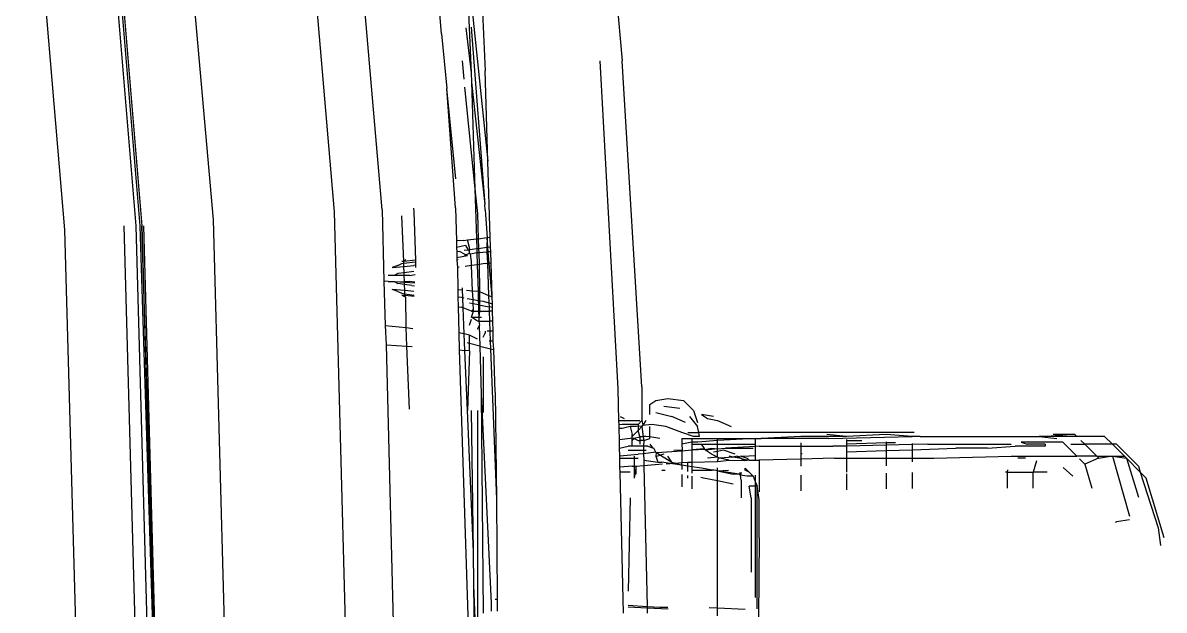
# Model space of a CAD drawing. Header units: millimetres. Extents: x -41292 to 298682, y -22072 to 33155.
# Drawn here: x 26614.8 to 26672.3, y 4409.5 to 4439 of the extents above; entities that cross this region are included whole.
import ezdxf

# ---------------------------------------------------------------- set-up
doc = ezdxf.new("R2010")
doc.units = ezdxf.units.MM

# ---------------------------------------------------------------- blocks, each defined once
blk = doc.blocks.new('AHSISHEUD')
for p, q in [((27263.214, 22086.553), (27261.827, 22103.593)), ((27257.827, 22077.593), (27255.627, 22103.193)), ((27260.227, 22077.693), (27258.027, 22103.393)), ((27245.727, 22101.893), (27247.827, 22076.893)), ((27245.927, 22101.893), (27248.027, 22076.893)), ((27246.027, 22101.893), (27248.127, 22076.893)), ((27251.727, 22077.193), (27249.527, 22102.393)), ((27242.127, 22101.393), (27244.227, 22076.693)), ((27271.02, 22099.993), (27272.32, 22085.193)), ((27265.102, 22091.416), (27265.42, 22084.693)), ((27264.421, 22090.878), (27264.72, 22084.593)), ((27264.72, 22088.213), (27265.56, 22080.154)), ((27263.214, 22086.553), (27263.49, 22083.812)), ((27264.44, 22086.858), (27264.72, 22084.593)), ((27264.72, 22086.887), (27265.397, 22077.972)), ((27264.253, 22085.204), (27264.346, 22084.277)), ((27272.12, 22068.693), (27271.22, 22085.193)), ((27273.32, 22068.793), (27272.32, 22085.193)), ((27265.56, 22080.154), (27265.42, 22084.693)), ((27264.72, 22084.593), (27264.735, 22084.124)), ((27264.735, 22084.124), (27264.9, 22078.758)), ((27264.735, 22084.124), (27265.397, 22077.972)), ((27263.95, 22079.249), (27263.49, 22083.812)), ((27263.927, 22077.793), (27263.49, 22083.812)), ((27264.386, 22083.876), (27264.9, 22078.758)), ((27265.679, 22076.321), (27265.56, 22080.154)), ((27264.9, 22078.758), (27265.027, 22077.493)), ((27264.9, 22078.758), (27264.978, 22076.23)), ((27261.811, 22077.781), (27261.827, 22077.593)), ((27263.927, 22077.793), (27263.972, 22076.131)), ((27265.427, 22077.693), (27265.397, 22077.972)), ((27252.427, 22051.493), (27251.727, 22077.193)), ((27258.527, 22051.493), (27257.827, 22077.593)), ((27260.227, 22077.693), (27260.323, 22074.105)), ((27261.316, 22075.101), (27261.227, 22077.393)), ((27261.827, 22077.593), (27261.917, 22075.155)), ((27265.027, 22077.493), (27265.071, 22076.242)), ((27265.427, 22077.693), (27265.436, 22077.458)), ((27265.436, 22077.458), (27265.524, 22076.301)), ((27244.227, 22076.693), (27244.927, 22051.493)), ((27247.927, 22051.493), (27247.227, 22076.893)), ((27247.827, 22076.893), (27248.527, 22051.493)), ((27248.027, 22076.893), (27248.827, 22051.493)), ((27248.127, 22076.893), (27248.827, 22051.493)), ((27248.927, 22051.493), (27248.127, 22076.893)), ((27248.927, 22051.493), (27248.227, 22076.893)), ((27264.337, 22076.146), (27263.972, 22076.131)), ((27263.972, 22076.131), (27263.98, 22075.803)), ((27264.337, 22076.146), (27264.527, 22076.193)), ((27264.527, 22076.193), (27264.978, 22076.23)), ((27264.627, 22075.793), (27264.527, 22076.193)), ((27264.978, 22076.23), (27265.071, 22076.242)), ((27264.978, 22076.23), (27264.993, 22075.745)), ((27265.071, 22076.242), (27265.524, 22076.301)), ((27265.071, 22076.242), (27265.087, 22075.757)), ((27265.524, 22076.301), (27265.499, 22075.811)), ((27265.524, 22076.301), (27265.679, 22076.321)), ((27265.561, 22075.819), (27265.524, 22076.301)), ((27265.694, 22075.836), (27265.679, 22076.321)), ((27264.427, 22075.893), (27263.98, 22075.803)), ((27263.98, 22075.803), (27263.986, 22075.576)), ((27264.127, 22075.593), (27263.986, 22075.576)), ((27263.986, 22075.576), (27263.991, 22075.41)), ((27264.029, 22075.415), (27263.991, 22075.41)), ((27263.991, 22075.41), (27263.992, 22075.376)), ((27264.378, 22075.46), (27264.127, 22075.593)), ((27264.366, 22075.663), (27264.563, 22075.689)), ((27264.447, 22075.433), (27264.378, 22075.46)), ((27264.38, 22075.424), (27264.447, 22075.433)), ((27264.427, 22075.893), (27264.563, 22075.689)), ((27264.627, 22075.493), (27264.447, 22075.433)), ((27264.527, 22075.393), (27264.447, 22075.433)), ((27264.563, 22075.689), (27264.641, 22075.699)), ((27264.563, 22075.689), (27264.627, 22075.593)), ((27264.641, 22075.699), (27264.627, 22075.793)), ((27264.627, 22075.593), (27264.641, 22075.699)), ((27264.627, 22075.493), (27264.627, 22075.593)), ((27264.675, 22075.461), (27264.627, 22075.493)), ((27264.641, 22075.699), (27264.993, 22075.745)), ((27265, 22075.527), (27264.675, 22075.461)), ((27264.727, 22075.093), (27264.675, 22075.461)), ((27264.993, 22075.745), (27265.087, 22075.757)), ((27264.993, 22075.745), (27265, 22075.527)), ((27265.095, 22075.535), (27265, 22075.527)), ((27265, 22075.527), (27265.018, 22074.934)), ((27265.087, 22075.757), (27265.499, 22075.811)), ((27265.087, 22075.757), (27265.095, 22075.535)), ((27265.508, 22075.573), (27265.095, 22075.535)), ((27265.095, 22075.535), (27265.115, 22074.948)), ((27265.499, 22075.811), (27265.561, 22075.819)), ((27265.499, 22075.811), (27265.508, 22075.573)), ((27265.579, 22075.579), (27265.508, 22075.573)), ((27265.508, 22075.573), (27265.53, 22075.004)), ((27265.561, 22075.819), (27265.694, 22075.836)), ((27265.579, 22075.579), (27265.561, 22075.819)), ((27265.701, 22075.59), (27265.579, 22075.579)), ((27265.622, 22075.014), (27265.579, 22075.579)), ((27265.701, 22075.59), (27265.694, 22075.836)), ((27265.719, 22075.025), (27265.701, 22075.59)), ((27261.027, 22074.893), (27260.727, 22074.793)), ((27260.727, 22074.793), (27261.326, 22074.847)), ((27261.027, 22074.893), (27261.227, 22074.993)), ((27261.316, 22075.101), (27261.227, 22075.093)), ((27261.227, 22074.993), (27261.319, 22075.004)), ((27261.427, 22075.193), (27261.316, 22075.101)), ((27261.917, 22075.155), (27261.316, 22075.101)), ((27261.319, 22075.004), (27261.316, 22075.101)), ((27261.319, 22075.004), (27261.914, 22075.078)), ((27261.326, 22074.847), (27261.319, 22075.004)), ((27261.326, 22074.847), (27261.827, 22074.893)), ((27261.338, 22074.531), (27261.326, 22074.847)), ((27261.906, 22074.903), (27261.827, 22074.893)), ((27261.906, 22074.903), (27261.902, 22074.801)), ((27261.914, 22075.078), (27261.906, 22074.903)), ((27261.917, 22075.155), (27261.914, 22075.078)), ((27263.992, 22075.376), (27264.034, 22075.381)), ((27263.992, 22075.376), (27263.994, 22075.304)), ((27263.994, 22075.304), (27264.527, 22075.393)), ((27263.994, 22075.304), (27263.997, 22075.164)), ((27264.064, 22075.172), (27263.997, 22075.164)), ((27263.997, 22075.164), (27264.027, 22074.793)), ((27264.736, 22074.894), (27264.415, 22074.848)), ((27264.736, 22074.894), (27264.727, 22075.093)), ((27265.018, 22074.934), (27264.736, 22074.894)), ((27264.788, 22073.623), (27264.736, 22074.894)), ((27265.115, 22074.948), (27265.018, 22074.934)), ((27265.018, 22074.934), (27265.059, 22073.599)), ((27265.427, 22074.993), (27265.115, 22074.948)), ((27265.115, 22074.948), (27265.127, 22073.593)), ((27265.427, 22074.993), (27265.53, 22075.004)), ((27265.53, 22075.004), (27265.622, 22075.014)), ((27265.53, 22075.004), (27265.592, 22073.378)), ((27265.622, 22075.014), (27265.719, 22075.025)), ((27265.772, 22073.295), (27265.622, 22075.014)), ((27265.772, 22073.295), (27265.719, 22075.025)), ((27260.827, 22074.393), (27260.527, 22074.393)), ((27261.027, 22074.493), (27260.827, 22074.393)), ((27261.343, 22074.393), (27260.827, 22074.393)), ((27261.338, 22074.531), (27261.027, 22074.493)), ((27261.827, 22074.593), (27261.338, 22074.531)), ((27261.343, 22074.393), (27261.338, 22074.531)), ((27261.627, 22074.393), (27261.343, 22074.393)), ((27261.355, 22074.093), (27261.343, 22074.393)), ((27261.627, 22074.393), (27261.887, 22074.436)), ((27264.118, 22074.806), (27264.027, 22074.793)), ((27264.027, 22074.793), (27264.036, 22073.692)), ((27260.527, 22074.093), (27260.323, 22074.105)), ((27260.323, 22074.105), (27260.383, 22071.876)), ((27260.527, 22074.093), (27260.827, 22074.093)), ((27261.027, 22073.593), (27260.727, 22073.693)), ((27261.372, 22073.634), (27260.727, 22073.693)), ((27260.827, 22074.093), (27260.87, 22074.071)), ((27260.87, 22074.071), (27261.355, 22074.093)), ((27260.87, 22074.071), (27261.027, 22073.993)), ((27261.357, 22074.041), (27260.87, 22074.071)), ((27261.36, 22073.945), (27261.027, 22073.993)), ((27261.355, 22074.093), (27261.627, 22074.093)), ((27261.357, 22074.041), (27261.355, 22074.093)), ((27261.869, 22074.009), (27261.357, 22074.041)), ((27261.36, 22073.945), (27261.357, 22074.041)), ((27261.727, 22073.893), (27261.36, 22073.945)), ((27261.372, 22073.634), (27261.36, 22073.945)), ((27261.871, 22074.052), (27261.627, 22074.093)), ((27261.727, 22073.893), (27261.863, 22073.872)), ((27264.036, 22073.692), (27264.285, 22073.669)), ((27264.036, 22073.692), (27264.046, 22073.315)), ((27264.285, 22073.669), (27264.27, 22073.771)), ((27261.027, 22073.593), (27261.227, 22073.493)), ((27261.227, 22073.493), (27261.379, 22073.471)), ((27261.382, 22073.379), (27261.227, 22073.393)), ((27261.227, 22073.393), (27261.385, 22073.314)), ((27261.827, 22073.593), (27261.372, 22073.634)), ((27261.379, 22073.471), (27261.372, 22073.634)), ((27261.379, 22073.471), (27261.844, 22073.405)), ((27261.382, 22073.379), (27261.379, 22073.471)), ((27261.841, 22073.337), (27261.382, 22073.379)), ((27261.385, 22073.314), (27261.382, 22073.379)), ((27261.385, 22073.314), (27261.427, 22073.293)), ((27261.445, 22071.765), (27261.427, 22073.293)), ((27264.046, 22073.315), (27264.227, 22073.293)), ((27264.046, 22073.315), (27264.06, 22072.819)), ((27264.227, 22073.293), (27264.289, 22073.281)), ((27264.289, 22073.281), (27264.285, 22073.669)), ((27264.289, 22073.281), (27264.344, 22073.271)), ((27264.309, 22072.76), (27264.289, 22073.281)), ((27264.486, 22073.651), (27264.788, 22073.623)), ((27264.51, 22073.241), (27264.807, 22073.187)), ((27264.788, 22073.623), (27265.059, 22073.599)), ((27264.807, 22073.187), (27264.788, 22073.623)), ((27264.807, 22073.187), (27265.074, 22073.139)), ((27264.816, 22072.958), (27264.807, 22073.187)), ((27265.059, 22073.599), (27265.127, 22073.593)), ((27265.059, 22073.599), (27265.074, 22073.139)), ((27265.074, 22073.139), (27265.081, 22072.91)), ((27265.074, 22073.139), (27265.327, 22073.093)), ((27265.127, 22073.593), (27265.127, 22072.593)), ((27265.127, 22073.593), (27265.592, 22073.378)), ((27265.772, 22073.295), (27265.592, 22073.378)), ((27265.592, 22073.378), (27265.606, 22073.017)), ((27265.782, 22072.969), (27265.772, 22073.295)), ((27264.06, 22072.819), (27264.227, 22072.793)), ((27264.06, 22072.819), (27264.094, 22071.511)), ((27264.309, 22072.76), (27264.227, 22072.793)), ((27264.727, 22072.593), (27264.309, 22072.76)), ((27264.36, 22071.452), (27264.309, 22072.76)), ((27264.816, 22072.958), (27264.627, 22072.993)), ((27264.827, 22072.693), (27264.727, 22072.593)), ((27264.727, 22072.593), (27264.827, 22072.593)), ((27264.727, 22072.293), (27264.827, 22072.593)), ((27264.827, 22072.693), (27264.816, 22072.958)), ((27265.081, 22072.91), (27264.816, 22072.958)), ((27264.827, 22072.593), (27264.827, 22072.693)), ((27264.827, 22072.593), (27265.091, 22072.593)), ((27265.081, 22072.91), (27265.091, 22072.593)), ((27265.081, 22072.91), (27265.614, 22072.813)), ((27265.091, 22072.593), (27265.127, 22072.593)), ((27265.091, 22072.593), (27265.1, 22072.293)), ((27265.127, 22072.593), (27265.1, 22072.293)), ((27265.127, 22072.593), (27265.622, 22072.593)), ((27265.327, 22073.093), (27265.606, 22073.017)), ((27265.606, 22073.017), (27265.782, 22072.969)), ((27265.606, 22073.017), (27265.614, 22072.813)), ((27265.727, 22072.793), (27265.614, 22072.813)), ((27265.614, 22072.813), (27265.622, 22072.593)), ((27265.622, 22072.593), (27265.641, 22072.093)), ((27265.794, 22072.593), (27265.622, 22072.593)), ((27265.788, 22072.778), (27265.727, 22072.793)), ((27265.785, 22072.862), (27265.782, 22072.969)), ((27265.788, 22072.778), (27265.785, 22072.862)), ((27265.794, 22072.593), (27265.788, 22072.778)), ((27265.809, 22072.093), (27265.794, 22072.593)), ((27264.627, 22071.893), (27264.727, 22072.193)), ((27265.027, 22072.093), (27264.727, 22072.293)), ((27264.727, 22072.293), (27265.1, 22072.293)), ((27265.106, 22072.093), (27265.027, 22072.093)), ((27265.1, 22072.293), (27265.227, 22072.293)), ((27265.1, 22072.293), (27265.106, 22072.093)), ((27265.106, 22072.093), (27265.127, 22071.893)), ((27265.106, 22072.093), (27265.641, 22072.093)), ((27265.809, 22072.093), (27265.641, 22072.093)), ((27265.641, 22072.093), (27265.66, 22071.593)), ((27265.824, 22071.593), (27265.809, 22072.093)), ((27260.383, 22071.876), (27261.445, 22071.765)), ((27260.383, 22071.876), (27260.427, 22070.893)), ((27261.445, 22071.765), (27261.774, 22071.73)), ((27261.481, 22070.834), (27261.445, 22071.765)), ((27264.36, 22071.452), (27264.094, 22071.511)), ((27264.094, 22071.511), (27264.117, 22070.649)), ((27264.627, 22071.393), (27264.36, 22071.452)), ((27264.392, 22070.619), (27264.36, 22071.452)), ((27265.027, 22071.193), (27264.627, 22071.393)), ((27264.627, 22070.968), (27264.627, 22071.393)), ((27265.027, 22071.693), (27265.113, 22071.864)), ((27265.113, 22071.864), (27265.127, 22071.893)), ((27265.113, 22071.864), (27265.145, 22070.838)), ((27265.327, 22071.293), (27265.427, 22071.493)), ((27265.427, 22071.593), (27265.427, 22071.493)), ((27265.66, 22071.593), (27265.527, 22071.593)), ((27265.66, 22071.593), (27265.679, 22071.093)), ((27265.824, 22071.593), (27265.66, 22071.593)), ((27265.827, 22071.093), (27265.824, 22071.593)), ((27260.427, 22070.893), (27261.481, 22070.834)), ((27260.427, 22070.893), (27260.927, 22051.493)), ((27261.481, 22070.834), (27261.736, 22070.82)), ((27261.603, 22067.655), (27261.481, 22070.834)), ((27264.627, 22070.968), (27264.527, 22070.993)), ((27264.627, 22070.593), (27264.627, 22070.968)), ((27265.145, 22070.838), (27264.627, 22070.968)), ((27265.145, 22070.838), (27265.22, 22068.393)), ((27265.145, 22070.838), (27265.694, 22070.701)), ((27265.679, 22071.093), (27265.627, 22071.093)), ((27265.679, 22071.093), (27265.694, 22070.701)), ((27265.827, 22071.093), (27265.679, 22071.093)), ((27265.853, 22070.661), (27265.827, 22071.093)), ((27264.117, 22070.649), (27264.727, 22051.493)), ((27264.117, 22070.649), (27264.392, 22070.619)), ((27264.627, 22070.593), (27264.392, 22070.619)), ((27264.527, 22067.593), (27264.392, 22070.619)), ((27264.627, 22070.593), (27264.527, 22067.593)), ((27265.327, 22070.293), (27265.327, 22067.493)), ((27265.694, 22070.701), (27265.853, 22070.661)), ((27265.694, 22070.701), (27265.983, 22063.124)), ((27265.92, 22068.493), (27265.853, 22070.661)), ((27272.157, 22067.093), (27272.12, 22068.693)), ((27273.32, 22068.793), (27273.32, 22067.093)), ((27265.22, 22068.393), (27265.327, 22057.393)), ((27265.22, 22068.393), (27265.727, 22057.893)), ((27265.92, 22068.493), (27265.983, 22063.124)), ((27273.72, 22067.893), (27274.02, 22068.093)), ((27274.02, 22068.093), (27274.62, 22068.193)), ((27274.62, 22068.193), (27275.42, 22068.093)), ((27275.42, 22068.093), (27275.92, 22067.593)), ((27264.827, 22060.493), (27264.527, 22067.593)), ((27264.827, 22060.493), (27264.727, 22067.593)), ((27265.027, 22067.593), (27265.027, 22054.093)), ((27273.72, 22067.393), (27273.72, 22067.893)), ((27274.02, 22067.493), (27274.82, 22067.293)), ((27275.22, 22067.693), (27274.42, 22067.793)), ((27275.92, 22067.593), (27276.12, 22066.993)), ((27276.92, 22067.293), (27276.32, 22067.393)), ((27276.32, 22067.393), (27276.62, 22067.193)), ((27272.163, 22066.866), (27272.157, 22067.093)), ((27272.157, 22067.093), (27273.22, 22067.093)), ((27272.32, 22066.893), (27272.163, 22066.866)), ((27272.167, 22066.693), (27272.163, 22066.866)), ((27272.22, 22067.293), (27272.42, 22067.193)), ((27273.12, 22066.893), (27272.32, 22066.893)), ((27272.72, 22066.793), (27272.32, 22066.693)), ((27273.02, 22066.793), (27272.72, 22066.793)), ((27272.72, 22066.793), (27272.82, 22066.393)), ((27273.12, 22066.805), (27273.02, 22066.793)), ((27273.12, 22066.893), (27273.32, 22067.093)), ((27273.12, 22066.893), (27273.12, 22066.805)), ((27273.12, 22066.805), (27273.12, 22066.593)), ((27273.32, 22066.793), (27273.12, 22066.805)), ((27273.32, 22066.793), (27273.12, 22066.593)), ((27273.32, 22067.093), (27273.365, 22066.86)), ((27273.347, 22066.834), (27273.32, 22066.793)), ((27273.32, 22066.793), (27273.378, 22066.275)), ((27273.82, 22066.893), (27273.347, 22066.834)), ((27273.365, 22066.86), (27273.347, 22066.834)), ((27273.52, 22067.093), (27273.365, 22066.86)), ((27273.72, 22066.264), (27273.72, 22066.793)), ((27274.52, 22066.793), (27273.82, 22066.893)), ((27275.32, 22066.493), (27274.52, 22066.793)), ((27275.52, 22066.993), (27274.82, 22067.293)), ((27275.72, 22067.293), (27276.12, 22066.793)), ((27276.18, 22066.493), (27276.12, 22066.793)), ((27276.62, 22067.193), (27277.12, 22067.093)), ((27277.12, 22067.093), (27277.82, 22066.793)), ((27272.32, 22066.693), (27272.167, 22066.693)), ((27272.18, 22066.116), (27272.167, 22066.693)), ((27272.82, 22066.205), (27272.72, 22066.193)), ((27273.12, 22066.593), (27272.82, 22066.293)), ((27272.82, 22066.293), (27272.82, 22066.393)), ((27272.82, 22066.205), (27272.82, 22066.293)), ((27272.92, 22066.193), (27272.82, 22066.205)), ((27272.82, 22066.093), (27272.82, 22066.205)), ((27273.22, 22066.255), (27272.92, 22066.193)), ((27273.22, 22066.293), (27273.12, 22066.593)), ((27273.378, 22066.275), (27273.22, 22066.293)), ((27273.22, 22066.293), (27273.22, 22066.255)), ((27273.378, 22066.275), (27273.22, 22066.255)), ((27273.22, 22066.255), (27273.22, 22066.093)), ((27273.42, 22066.293), (27273.378, 22066.275)), ((27273.378, 22066.275), (27273.42, 22066.093)), ((27273.52, 22066.293), (27273.42, 22066.293)), ((27273.72, 22066.264), (27273.52, 22066.293)), ((27273.72, 22066.193), (27273.72, 22066.264)), ((27274.22, 22066.193), (27273.72, 22066.264)), ((27275.92, 22066.293), (27275.32, 22066.493)), ((27275.627, 22066.493), (27276.18, 22066.493)), ((27276.22, 22066.293), (27275.92, 22066.293)), ((27276.22, 22066.293), (27276.18, 22066.493)), ((27287.027, 22066.493), (27276.18, 22066.493)), ((27281.327, 22066.293), (27279.327, 22066.193)), ((27283.627, 22066.293), (27281.327, 22066.293)), ((27283.627, 22066.293), (27282.627, 22066.393)), ((27282.727, 22066.193), (27286.927, 22066.293)), ((27285.627, 22066.393), (27283.627, 22066.293)), ((27286.927, 22066.293), (27285.627, 22066.393)), ((27287.327, 22066.293), (27286.927, 22066.293)), ((27287.327, 22066.293), (27293.327, 22066.293)), ((27293.327, 22066.293), (27294.227, 22066.193)), ((27293.727, 22066.293), (27293.327, 22066.293)), ((27294.927, 22066.393), (27293.727, 22066.293)), ((27295.227, 22066.293), (27293.727, 22066.293)), ((27294.927, 22066.393), (27294.027, 22066.393)), ((27295.127, 22066.393), (27294.927, 22066.393)), ((27295.127, 22066.393), (27295.227, 22066.293)), ((27296.627, 22066.293), (27295.227, 22066.293)), ((27297.027, 22065.893), (27296.627, 22066.293)), ((27272.72, 22066.193), (27272.18, 22066.116)), ((27272.19, 22065.705), (27272.18, 22066.116)), ((27272.19, 22065.705), (27272.627, 22065.793)), ((27272.199, 22065.308), (27272.19, 22065.705)), ((27272.82, 22065.793), (27272.627, 22065.793)), ((27272.82, 22066.093), (27272.92, 22066.193)), ((27272.82, 22065.793), (27272.82, 22066.093)), ((27273.39, 22065.793), (27272.82, 22065.793)), ((27272.92, 22066.193), (27273.12, 22066.093)), ((27273.12, 22066.093), (27273.22, 22066.093)), ((27273.22, 22066.093), (27273.22, 22065.893)), ((27273.42, 22066.093), (27273.22, 22066.093)), ((27273.42, 22066.093), (27273.39, 22065.793)), ((27273.62, 22065.793), (27273.39, 22065.793)), ((27273.39, 22065.793), (27273.394, 22065.593)), ((27273.42, 22066.093), (27273.72, 22066.193)), ((27273.62, 22065.793), (27273.854, 22065.715)), ((27273.72, 22065.893), (27273.854, 22065.715)), ((27273.854, 22065.715), (27273.92, 22065.693)), ((27274.02, 22065.493), (27273.92, 22065.693)), ((27275.327, 22066.193), (27275.827, 22066.193)), ((27275.327, 22066.193), (27275.327, 22065.893)), ((27275.827, 22065.993), (27275.327, 22065.893)), ((27275.327, 22065.893), (27275.337, 22065.614)), ((27275.827, 22066.193), (27277.127, 22066.193)), ((27275.827, 22066.193), (27275.827, 22065.993)), ((27276.127, 22065.993), (27275.827, 22065.993)), ((27275.827, 22065.993), (27275.827, 22065.893)), ((27275.827, 22065.893), (27276.32, 22065.893)), ((27275.827, 22065.893), (27275.827, 22065.64)), ((27275.827, 22065.64), (27276.466, 22065.674)), ((27275.827, 22065.64), (27275.827, 22065.593)), ((27276.494, 22065.632), (27275.827, 22065.593)), ((27277.127, 22066.093), (27276.127, 22065.993)), ((27276.32, 22065.893), (27277.127, 22065.893)), ((27276.466, 22065.674), (27276.32, 22065.893)), ((27276.494, 22065.632), (27276.466, 22065.674)), ((27276.494, 22065.632), (27276.827, 22065.693)), ((27276.52, 22065.593), (27276.494, 22065.632)), ((27277.127, 22065.669), (27276.52, 22065.593)), ((27276.827, 22065.693), (27277.127, 22065.669)), ((27279.027, 22066.193), (27277.127, 22066.093)), ((27277.127, 22066.193), (27279.027, 22066.193)), ((27277.127, 22066.093), (27277.127, 22066.193)), ((27277.127, 22065.893), (27277.127, 22066.093)), ((27277.127, 22065.893), (27279.027, 22065.893)), ((27277.127, 22065.669), (27277.127, 22065.893)), ((27277.127, 22065.669), (27277.527, 22065.693)), ((27277.127, 22065.534), (27277.127, 22065.669)), ((27279.027, 22065.781), (27277.527, 22065.693)), ((27277.527, 22065.693), (27278.927, 22065.693)), ((27279.027, 22066.193), (27279.327, 22066.193)), ((27279.027, 22066.193), (27279.027, 22065.893)), ((27279.027, 22065.893), (27279.027, 22065.781)), ((27279.227, 22065.793), (27279.027, 22065.781)), ((27279.027, 22065.781), (27279.027, 22065.306)), ((27279.227, 22065.793), (27281.327, 22065.793)), ((27282.727, 22066.193), (27279.327, 22066.193)), ((27281.327, 22065.97), (27281.327, 22065.793)), ((27281.327, 22065.793), (27282.927, 22065.793)), ((27281.327, 22065.793), (27281.327, 22065.406)), ((27283.627, 22065.807), (27282.927, 22065.793)), ((27283.627, 22066.139), (27283.627, 22066.093)), ((27283.627, 22066.093), (27284.394, 22066.093)), ((27283.627, 22066.093), (27283.627, 22065.909)), ((27283.627, 22065.909), (27285.627, 22065.976)), ((27283.627, 22065.909), (27283.627, 22065.807)), ((27285.627, 22065.849), (27283.627, 22065.807)), ((27283.627, 22065.807), (27283.627, 22065.506)), ((27285.627, 22066.019), (27285.627, 22065.976)), ((27285.627, 22065.976), (27286.084, 22065.991)), ((27285.627, 22065.976), (27285.627, 22065.849)), ((27286.927, 22065.876), (27285.627, 22065.849)), ((27285.627, 22065.849), (27285.627, 22065.574)), ((27286.927, 22065.941), (27286.927, 22065.876)), ((27287.727, 22065.893), (27286.927, 22065.876)), ((27286.927, 22065.876), (27286.927, 22065.618)), ((27286.927, 22065.618), (27289.127, 22065.693)), ((27287.727, 22065.893), (27291.927, 22065.893)), ((27290.727, 22065.693), (27289.127, 22065.693)), ((27290.727, 22065.693), (27292.127, 22065.793)), ((27293.627, 22065.793), (27292.127, 22065.793)), ((27292.427, 22065.993), (27292.727, 22065.893)), ((27294.527, 22065.993), (27292.427, 22065.993)), ((27293.627, 22065.893), (27292.727, 22065.893)), ((27293.627, 22065.893), (27293.627, 22065.793)), ((27295.227, 22065.293), (27294.527, 22065.993)), ((27294.927, 22065.893), (27295.627, 22065.893)), ((27295.427, 22066.093), (27295.627, 22065.893)), ((27295.627, 22065.893), (27296.227, 22065.293)), ((27297.027, 22065.893), (27295.627, 22065.893)), ((27297.627, 22065.293), (27297.027, 22065.893)), ((27297.227, 22065.893), (27297.027, 22065.893)), ((27298.327, 22064.793), (27297.227, 22065.893)), ((27272.199, 22065.308), (27273.127, 22065.393)), ((27272.202, 22065.193), (27272.199, 22065.308)), ((27272.202, 22065.193), (27272.92, 22065.193)), ((27272.212, 22064.741), (27272.202, 22065.193)), ((27272.627, 22065.593), (27273.394, 22065.593)), ((27272.92, 22065.293), (27272.92, 22065.193)), ((27272.92, 22065.193), (27273.127, 22065.193)), ((27272.92, 22065.193), (27272.92, 22064.799)), ((27273.398, 22065.413), (27273.127, 22065.393)), ((27273.394, 22065.593), (27273.527, 22065.593)), ((27273.394, 22065.593), (27273.398, 22065.413)), ((27274.02, 22065.493), (27273.398, 22065.413)), ((27273.398, 22065.413), (27273.42, 22065.093)), ((27273.42, 22065.093), (27273.412, 22064.834)), ((27273.42, 22065.093), (27274.12, 22064.993)), ((27274.02, 22065.493), (27274.027, 22065.459)), ((27274.02, 22065.493), (27274.069, 22065.462)), ((27274.027, 22065.459), (27274.02, 22065.293)), ((27274.02, 22065.293), (27274.249, 22065.35)), ((27274.02, 22065.293), (27274.12, 22064.993)), ((27275.327, 22065.556), (27274.069, 22065.462)), ((27274.069, 22065.462), (27274.249, 22065.35)), ((27274.42, 22065.393), (27274.249, 22065.35)), ((27274.249, 22065.35), (27274.82, 22064.993)), ((27274.82, 22064.993), (27274.62, 22065.293)), ((27274.927, 22065.593), (27275.337, 22065.614)), ((27275.337, 22065.614), (27275.327, 22065.556)), ((27275.827, 22065.593), (27275.327, 22065.556)), ((27275.327, 22065.556), (27275.327, 22064.971)), ((27275.827, 22065.593), (27275.827, 22064.998)), ((27276.82, 22065.393), (27276.52, 22065.593)), ((27277.127, 22065.239), (27276.627, 22065.193)), ((27277.127, 22065.239), (27276.82, 22065.393)), ((27277.127, 22065.534), (27276.92, 22065.493)), ((27277.42, 22065.593), (27277.127, 22065.534)), ((27277.127, 22065.239), (27277.127, 22065.534)), ((27277.169, 22065.218), (27277.127, 22065.239)), ((27277.127, 22065.034), (27277.169, 22065.218)), ((27277.127, 22065.034), (27277.72, 22065.093)), ((27277.22, 22065.193), (27277.169, 22065.218)), ((27277.914, 22065.254), (27277.22, 22065.193)), ((27277.72, 22065.093), (27277.22, 22065.193)), ((27278.02, 22065.393), (27277.42, 22065.593)), ((27277.914, 22065.254), (27277.72, 22065.293)), ((27277.72, 22065.093), (27278.5, 22065.072)), ((27278.12, 22065.293), (27277.914, 22065.254)), ((27278.22, 22065.193), (27277.914, 22065.254)), ((27278.12, 22065.293), (27278.173, 22065.266)), ((27278.32, 22065.293), (27278.173, 22065.266)), ((27278.173, 22065.266), (27278.32, 22065.193)), ((27278.32, 22065.193), (27278.22, 22065.193)), ((27278.32, 22065.293), (27278.371, 22065.276)), ((27278.32, 22065.193), (27278.38, 22065.153)), ((27278.727, 22065.293), (27278.371, 22065.276)), ((27278.371, 22065.276), (27278.62, 22065.193)), ((27278.62, 22065.093), (27278.38, 22065.153)), ((27278.38, 22065.153), (27278.5, 22065.072)), ((27278.5, 22065.072), (27278.62, 22065.093)), ((27278.62, 22065.193), (27278.72, 22065.093)), ((27278.72, 22065.093), (27278.62, 22065.093)), ((27278.72, 22065.093), (27279.027, 22065.087)), ((27279.027, 22065.306), (27278.727, 22065.293)), ((27279.027, 22065.306), (27279.027, 22065.087)), ((27279.027, 22065.087), (27279.227, 22065.093)), ((27281.327, 22065.148), (27279.227, 22065.093)), ((27279.227, 22065.093), (27279.227, 22063.493)), ((27281.389, 22065.409), (27281.327, 22065.406)), ((27281.327, 22065.406), (27281.327, 22065.148)), ((27283.027, 22065.193), (27281.327, 22065.148)), ((27281.327, 22065.148), (27281.327, 22064.79)), ((27283.027, 22065.193), (27283.627, 22065.193)), ((27283.627, 22065.506), (27285.627, 22065.574)), ((27283.627, 22065.506), (27283.627, 22065.193)), ((27283.627, 22065.193), (27283.627, 22064.489)), ((27283.627, 22065.193), (27285.627, 22065.193)), ((27285.627, 22065.574), (27286.927, 22065.618)), ((27285.627, 22065.574), (27285.627, 22065.193)), ((27285.627, 22065.193), (27285.627, 22064.809)), ((27285.627, 22065.193), (27286.927, 22065.193)), ((27286.927, 22065.618), (27286.927, 22065.193)), ((27286.927, 22065.193), (27286.927, 22065.017)), ((27286.927, 22065.193), (27288.027, 22065.193)), ((27288.027, 22065.193), (27291.927, 22065.293)), ((27291.927, 22065.293), (27295.227, 22065.293)), ((27292.64, 22065.193), (27292.252, 22065.193)), ((27293.189, 22065.059), (27293.027, 22064.493)), ((27296.227, 22065.293), (27295.227, 22065.293)), ((27295.627, 22064.893), (27295.361, 22065.159)), ((27296.327, 22065.193), (27295.627, 22064.893)), ((27296.227, 22065.293), (27296.327, 22065.193)), ((27296.227, 22065.293), (27296.927, 22065.293)), ((27296.327, 22065.193), (27296.927, 22065.293)), ((27296.927, 22065.293), (27297.027, 22065.293)), ((27297.027, 22065.293), (27297.873, 22062.284)), ((27297.027, 22065.293), (27297.727, 22065.193)), ((27297.027, 22065.293), (27297.627, 22065.293)), ((27297.727, 22065.193), (27297.627, 22065.293)), ((27297.727, 22065.193), (27298.34, 22063.231)), ((27298.423, 22064.497), (27297.727, 22065.193)), ((27272.827, 22064.793), (27272.212, 22064.741)), ((27272.218, 22064.493), (27272.212, 22064.741)), ((27272.727, 22064.493), (27272.218, 22064.493)), ((27272.383, 22057.393), (27272.218, 22064.493)), ((27272.827, 22064.793), (27272.92, 22064.799)), ((27272.92, 22064.799), (27272.92, 22064.193)), ((27272.92, 22064.799), (27273.02, 22064.793)), ((27273.02, 22064.793), (27272.92, 22064.193)), ((27273.02, 22064.793), (27273.412, 22064.834)), ((27273.02, 22064.393), (27273.02, 22064.793)), ((27273.412, 22064.834), (27274.356, 22064.902)), ((27273.412, 22064.834), (27273.576, 22057.733)), ((27274.12, 22064.993), (27274.32, 22064.993)), ((27274.742, 22064.929), (27274.32, 22064.993)), ((27274.327, 22064.593), (27274.48, 22064.593)), ((27274.535, 22064.915), (27274.742, 22064.929)), ((27274.742, 22064.929), (27275.033, 22064.95)), ((27275.327, 22064.842), (27274.742, 22064.929)), ((27274.82, 22064.993), (27275.033, 22064.95)), ((27275.033, 22064.95), (27275.327, 22064.971)), ((27275.033, 22064.95), (27275.327, 22064.842)), ((27275.327, 22064.971), (27275.627, 22064.993)), ((27275.327, 22064.842), (27275.327, 22064.971)), ((27275.327, 22064.842), (27275.327, 22064.626)), ((27275.627, 22064.797), (27275.327, 22064.842)), ((27275.627, 22064.993), (27275.827, 22064.998)), ((27275.627, 22064.797), (27275.627, 22064.993)), ((27275.627, 22064.517), (27275.627, 22064.797)), ((27275.827, 22064.767), (27275.627, 22064.797)), ((27275.827, 22064.998), (27277.127, 22065.034)), ((27275.827, 22064.954), (27275.827, 22064.767)), ((27276.32, 22064.693), (27275.827, 22064.767)), ((27275.827, 22064.767), (27275.827, 22064.593)), ((27275.827, 22064.593), (27275.827, 22064.445)), ((27275.827, 22064.593), (27276.854, 22064.593)), ((27276.854, 22064.593), (27276.32, 22064.693)), ((27276.954, 22064.593), (27276.854, 22064.593)), ((27277.127, 22064.565), (27276.954, 22064.593)), ((27277.127, 22064.565), (27277.127, 22064.701)), ((27277.127, 22064.565), (27277.684, 22064.593)), ((27278.22, 22064.393), (27277.127, 22064.565)), ((27277.127, 22064.565), (27277.92, 22064.393)), ((27277.127, 22064.051), (27277.127, 22064.565)), ((27278.289, 22064.34), (27278.272, 22064.478)), ((27278.52, 22064.593), (27278.52, 22064.693)), ((27278.52, 22064.693), (27278.72, 22064.493)), ((27278.72, 22064.493), (27278.52, 22064.593)), ((27278.92, 22064.293), (27278.72, 22064.493)), ((27291.727, 22064.493), (27291.627, 22064.493)), ((27291.727, 22064.493), (27291.743, 22064.602)), ((27291.727, 22063.693), (27291.727, 22064.493)), ((27291.727, 22064.493), (27293.027, 22064.493)), ((27293.027, 22063.693), (27293.027, 22064.493)), ((27293.727, 22064.493), (27293.027, 22064.493)), ((27295.027, 22064.293), (27294.545, 22064.731)), ((27295.627, 22064.893), (27295.976, 22063.693)), ((27298.327, 22064.793), (27298.423, 22064.497)), ((27298.727, 22064.193), (27298.423, 22064.497)), ((27298.423, 22064.497), (27299.327, 22061.693)), ((27275.327, 22064.372), (27275.327, 22063.751)), ((27275.627, 22064.193), (27275.627, 22064.327)), ((27275.827, 22064.297), (27275.827, 22063.651)), ((27276.42, 22064.193), (27276.292, 22064.227)), ((27277.127, 22064.051), (27276.42, 22064.193)), ((27277.92, 22063.893), (27277.127, 22064.051)), ((27277.127, 22057.658), (27277.127, 22064.051)), ((27278.22, 22064.393), (27277.92, 22064.393)), ((27278.289, 22064.34), (27278.22, 22064.393)), ((27278.32, 22064.469), (27278.289, 22064.34)), ((27278.32, 22064.093), (27278.289, 22064.34)), ((27278.62, 22064.293), (27278.289, 22064.34)), ((27278.32, 22064.093), (27278.32, 22063.193)), ((27278.92, 22064.293), (27278.62, 22064.293)), ((27278.92, 22064.293), (27279.027, 22064.025)), ((27279.027, 22064.332), (27279.027, 22064.025)), ((27279.027, 22064.025), (27279.12, 22063.793)), ((27279.027, 22064.025), (27279.027, 22063.793)), ((27281.327, 22064.348), (27281.327, 22063.548)), ((27283.627, 22064.404), (27283.627, 22063.604)), ((27285.627, 22064.444), (27285.627, 22063.644)), ((27286.927, 22064.469), (27286.927, 22063.669)), ((27299.627, 22061.193), (27298.727, 22064.193)), ((27278.82, 22063.193), (27278.72, 22063.793)), ((27279.027, 22063.793), (27278.72, 22063.793)), ((27279.12, 22063.793), (27279.027, 22063.793)), ((27279.027, 22063.793), (27279.027, 22058.178)), ((27279.22, 22063.093), (27279.12, 22063.793)), ((27279.12, 22057.607), (27279.12, 22063.793)), ((27265.983, 22063.124), (27266.027, 22058.093)), ((27272.727, 22063.193), (27272.627, 22058.493)), ((27278.82, 22063.193), (27278.82, 22059.45)), ((27279.22, 22061.193), (27279.22, 22063.093)), ((27297.169, 22061.976), (27297.227, 22061.993)), ((27297.88, 22062.086), (27297.227, 22061.993)), ((27299.327, 22061.693), (27299.442, 22060.795)), ((27279.22, 22061.193), (27279.192, 22057.167)), ((27264.846, 22058.805), (27264.827, 22060.493)), ((27264.927, 22051.493), (27264.846, 22058.805)), ((27265.027, 22054.093), (27264.846, 22058.805)), ((27265.727, 22057.893), (27265.72, 22057.493)), ((27265.927, 22058.093), (27266.027, 22058.093)), ((27266.027, 22058.093), (27266.027, 22057.493)), ((27272.627, 22057.793), (27273.576, 22057.733)), ((27273.578, 22057.649), (27272.627, 22057.693)), ((27273.576, 22057.733), (27274.227, 22057.693)), ((27273.576, 22057.733), (27273.578, 22057.649)), ((27274.646, 22057.601), (27273.578, 22057.649)), ((27273.578, 22057.649), (27273.584, 22057.393)), ((27274.227, 22057.693), (27274.625, 22057.693)), ((27276.707, 22057.676), (27277.127, 22057.658)), ((27277.127, 22057.658), (27278.52, 22057.597)), ((27277.127, 22057.261), (27277.127, 22057.658))]:
    blk.add_line(p, q)

msp = doc.modelspace()

# ---------------------------------------------------------------- block references
msp.add_blockref('AHSISHEUD', (-627.372, -17648.087))

doc.saveas('drawing.dxf')
